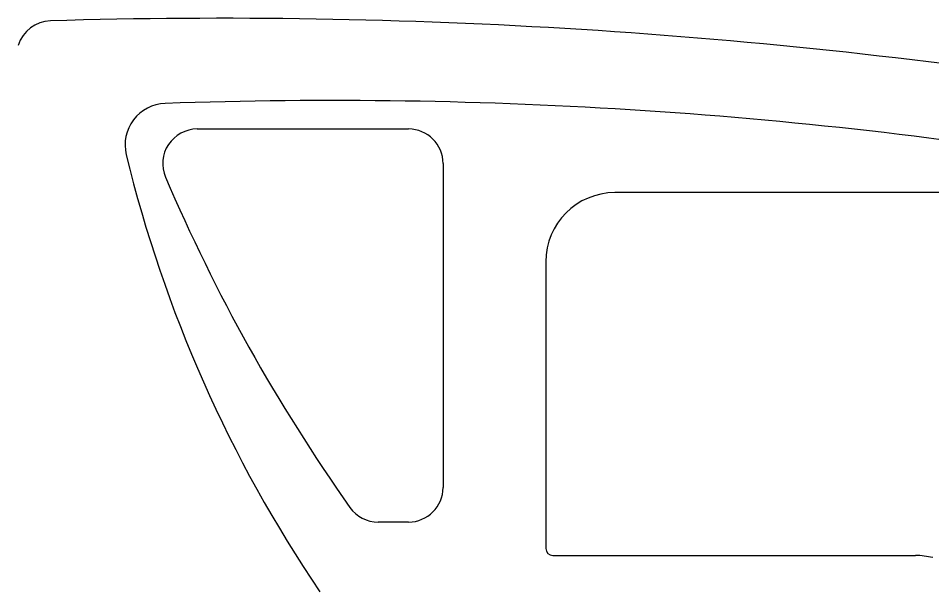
# Model space of a CAD drawing. Extents: x -120528 to -38681, y -40362 to 40632.
# Drawn here: x -62508 to -61185, y -37882 to -37052 of the extents above; entities that cross this region are included whole.
import ezdxf

# ---------------------------------------------------------------- set-up
doc = ezdxf.new("R2010")
doc.units = 0
doc.layers.get('0').update_dxf_attribs({"linetype": 'CONTINUOUS'})

msp = doc.modelspace()

# ---------------------------------------------------------------- linework, layer by layer
at = {"color": 40, "linetype": 'Continuous'}
for p, q in [((-62249.32, -37212.45), (-61943.52, -37212.45)), ((-61893.52, -37262.45), (-61893.52, -37730.98)), ((-61074.42, -37304.48), (-61644.78, -37304.48)), ((-61744.78, -37404.48), (-61744.78, -37819.38)), ((-61943.52, -37780.98), (-61987.44, -37780.98)), ((-61734.78, -37829.38), (-61209.57, -37829.38))]:
    msp.add_line(p, q, dxfattribs=at)
for centre, radius, start, end in [((-62460.52, -37105.98), 50, 91.70078, 163.24689), ((-62214.5, -45391.31), 8338.98, 81.130139, 91.700813), ((-62293.88, -37235.42), 60, 92.01479, 193.66201), ((-62053.99, -44054.48), 6883.28, 80.438302, 92.014799), ((-62249.32, -37262.45), 50, 90, 203.11863), ((-61943.52, -37262.45), 50, 0, 90), ((-60463.28, -36790.45), 1943.9, 193.66201, 214.15167), ((-59920.45, -36268.21), 2582.22, 203.11863, 215.28637), ((-61644.78, -37404.48), 100, 90, 180), ((-61943.52, -37730.98), 50, 270, 0), ((-61987.44, -37730.98), 50, 215.28637, 270), ((-61734.78, -37819.38), 10, 180, 270), ((-61209.57, -37929.38), 100, 75.64059, 90)]:
    msp.add_arc(centre, radius, start, end, dxfattribs=at)

doc.saveas('drawing.dxf')
